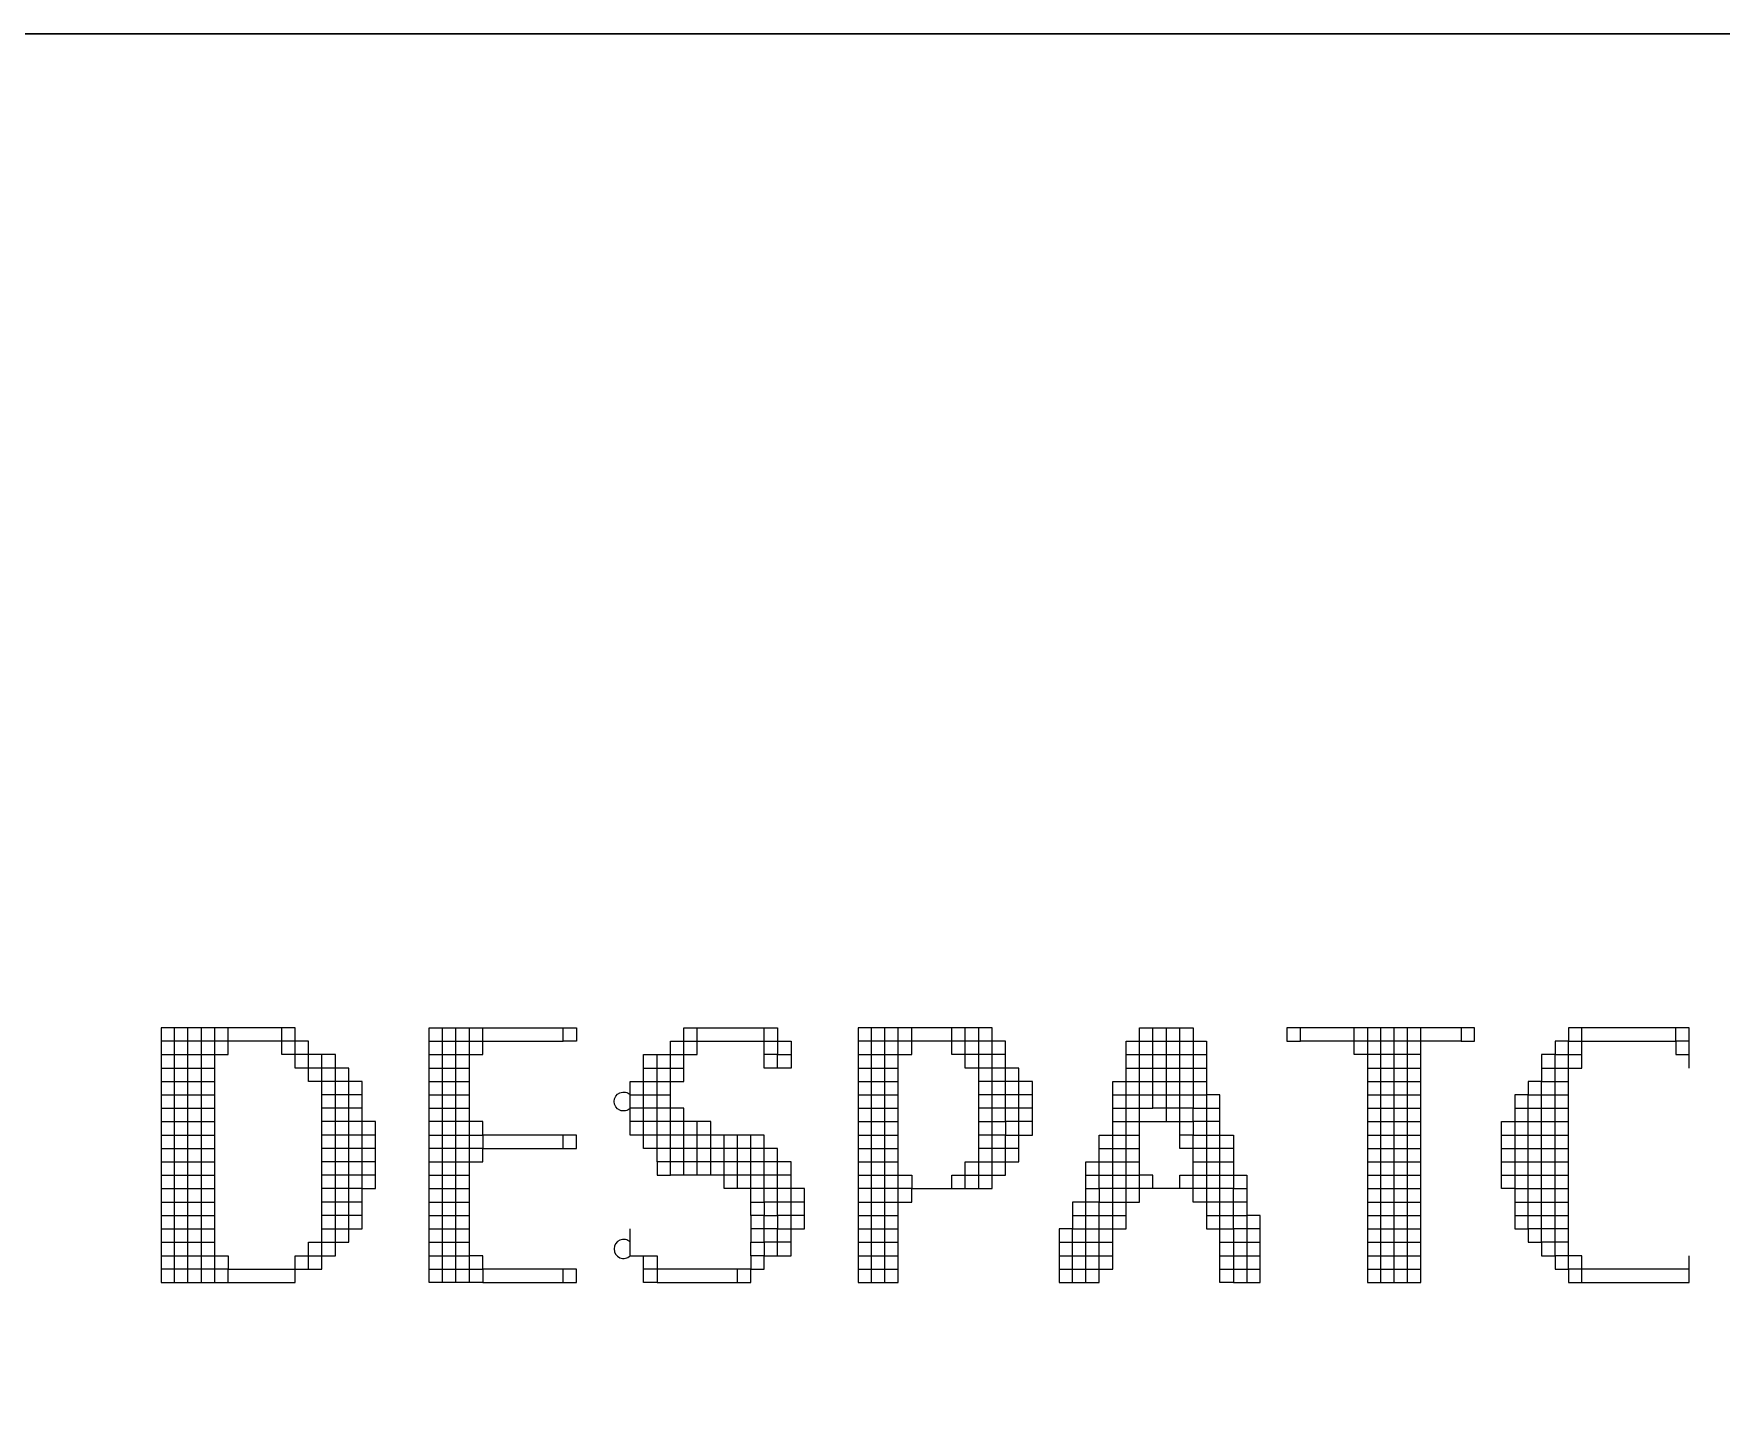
# Model space of a CAD drawing. Header units: millimetres. Extents: x 0 to 420, y 0 to 297.
# Drawn here: x 399.16 to 410.06, y 74.66 to 83.59 of the extents above; entities that cross this region are included whole.
import ezdxf
from ezdxf.enums import TextEntityAlignment as Align

# ---------------------------------------------------------------- set-up
doc = ezdxf.new("R2010")
doc.units = ezdxf.units.MM
doc.layers.add('GPDRAW', color=1, linetype='Continuous')
doc.layers.add('TEXT', color=255, linetype='Continuous')
doc.styles.add('ECL', font='SIMFANG_2312.TTF', dxfattribs={"width": 0.7, "height": 3})

# ---------------------------------------------------------------- blocks, each defined once
blk = doc.blocks.new('gpdraw')
at = {"color": 2}
blk.add_lwpolyline([(912.308, -4.113), (1041.808, -4.113), (1041.808, -82.7), (912.308, -82.7)], close=True, dxfattribs=at)
blk = doc.blocks.new('*U125')
at = {"color": 175, "linetype": 'Continuous'}
for points in [[(47.553, 6.207), (47.702, 6.207), (47.85, 6.207), (47.999, 6.207), (48.147, 6.207), (48.296, 6.207), (48.296, 6.355), (48.296, 6.504)], [(55.275, 6.207), (55.424, 6.207), (55.572, 6.207), (55.721, 6.207), (55.869, 6.207), (55.869, 6.355), (55.869, 6.504)], [(55.275, 4.87), (55.424, 4.87), (55.572, 4.87), (55.721, 4.87), (55.869, 4.87), (55.869, 4.722), (56.315, 4.722), (56.463, 4.722), (56.612, 4.722), (56.76, 4.722), (56.76, 4.87), (56.909, 4.87), (56.909, 5.019), (57.057, 5.019), (57.057, 5.167), (57.057, 5.316), (57.206, 5.316), (57.206, 5.464), (57.206, 5.613), (57.206, 5.761), (57.206, 5.91), (57.057, 5.91), (57.057, 6.058), (56.909, 6.058), (56.909, 6.207), (56.909, 6.355), (56.76, 6.355), (56.76, 6.504), (55.275, 6.504), (55.275, 6.355), (55.275, 6.207), (55.275, 6.058), (55.275, 5.91), (55.275, 5.761), (55.275, 5.613), (55.275, 5.464), (55.275, 5.316), (55.275, 5.167), (55.275, 5.019), (55.275, 4.87), (55.275, 4.722), (55.275, 4.573), (55.275, 4.425), (55.275, 4.276), (55.275, 4.128), (55.275, 3.979), (55.275, 3.831), (55.275, 3.682), (55.424, 3.682), (55.572, 3.682), (55.721, 3.682), (55.721, 3.831), (55.721, 3.979), (55.721, 4.128), (55.721, 4.276), (55.721, 4.425), (55.721, 4.573), (55.721, 4.722), (55.721, 4.87), (55.721, 5.019), (55.721, 5.167), (55.721, 5.316), (55.721, 5.464), (55.721, 5.613), (55.721, 5.761), (55.721, 5.91), (55.721, 6.058), (55.721, 6.207), (55.721, 6.355), (55.721, 6.504)], [(60.918, 6.058), (61.067, 6.058), (61.215, 6.058), (61.364, 6.058), (61.512, 6.058)], [(59.433, 3.682), (59.285, 3.682), (59.285, 3.831), (59.285, 3.979), (59.285, 4.128), (59.285, 4.276), (59.285, 4.425), (59.285, 4.573), (59.285, 4.722), (59.285, 4.87), (59.285, 5.019), (59.285, 5.167), (59.285, 5.316), (59.285, 5.464), (59.285, 5.613), (59.285, 5.761), (59.136, 5.761)], [(62.552, 5.613), (62.7, 5.613), (62.849, 5.613), (62.997, 5.613), (62.997, 5.761), (63.146, 5.761)], [(62.552, 5.464), (62.7, 5.464), (62.849, 5.464), (62.997, 5.464), (62.997, 5.613), (63.146, 5.613)], [(57.8, 3.682), (57.8, 3.831), (57.8, 3.979), (57.8, 4.128), (57.8, 4.276), (57.8, 4.425), (57.8, 4.573), (57.8, 4.722), (57.8, 4.87), (57.8, 5.019), (57.948, 5.019), (57.948, 5.167), (57.948, 5.316), (58.097, 5.316), (58.245, 5.316), (58.245, 5.464), (58.394, 5.464), (58.542, 5.464), (58.691, 5.464), (58.839, 5.464), (58.988, 5.464), (58.988, 5.316), (59.136, 5.316), (59.285, 5.316), (59.433, 5.316), (59.433, 5.167), (59.433, 5.019), (59.433, 4.87), (59.582, 4.87), (59.582, 4.722), (59.582, 4.573), (59.582, 4.425), (59.582, 4.276), (59.582, 4.128), (59.582, 3.979), (59.582, 3.831), (59.582, 3.682)], [(59.433, 5.167), (59.285, 5.167), (59.136, 5.167), (58.988, 5.167), (58.988, 5.316), (58.839, 5.316)], [(57.8, 4.87), (57.948, 4.87), (57.948, 5.019), (58.097, 5.019), (58.245, 5.019), (58.394, 5.019)], [(58.839, 4.722), (58.839, 4.87), (58.988, 4.87), (59.136, 4.87), (59.285, 4.87), (59.433, 4.87), (59.433, 4.722), (59.582, 4.722)], [(62.552, 4.425), (62.7, 4.425), (62.849, 4.425), (62.997, 4.425), (62.997, 4.573), (63.146, 4.573)], [(54.533, 4.128), (54.384, 4.128), (54.384, 4.276), (54.236, 4.276), (54.236, 4.425), (54.087, 4.425), (54.087, 4.276)], [(63.146, 4.276), (62.997, 4.276), (62.997, 4.425), (63.146, 4.425)], [(54.384, 3.979), (54.384, 4.128), (54.236, 4.128), (54.236, 4.276), (54.087, 4.276), (54.087, 4.128)]]:
    blk.add_lwpolyline(points, dxfattribs=at)
at = {"color": 185, "linetype": 'Continuous'}
for points in [[(47.553, 3.979), (47.702, 3.979), (47.85, 3.979), (47.999, 3.979), (48.147, 3.979), (48.296, 3.979), (48.296, 3.831), (49.038, 3.831), (49.187, 3.831), (49.335, 3.831), (49.335, 3.979), (49.484, 3.979), (49.484, 4.128), (49.632, 4.128), (49.632, 4.276), (49.781, 4.276), (49.781, 4.425), (49.781, 4.573), (49.781, 4.722), (49.781, 4.87), (49.781, 5.019), (49.781, 5.167), (49.781, 5.316), (49.781, 5.464), (49.781, 5.613), (49.781, 5.761), (49.781, 5.91), (49.632, 5.91), (49.632, 6.058), (49.484, 6.058), (49.484, 6.207), (49.187, 6.207), (49.187, 6.355), (49.038, 6.355), (49.038, 6.504), (47.553, 6.504), (47.553, 6.355), (47.553, 6.207), (47.553, 6.058), (47.553, 5.91), (47.553, 5.761), (47.553, 5.613), (47.553, 5.464), (47.553, 5.316), (47.553, 5.167), (47.553, 5.019), (47.553, 4.87), (47.553, 4.722), (47.553, 4.573), (47.553, 4.425), (47.553, 4.276), (47.553, 4.128), (47.553, 3.979), (47.553, 3.831), (47.553, 3.682), (47.702, 3.682), (47.85, 3.682), (47.999, 3.682), (48.147, 3.682), (48.296, 3.682), (48.444, 3.682), (48.593, 3.682), (48.741, 3.682), (48.89, 3.682), (49.038, 3.682), (49.038, 3.831), (49.038, 3.979), (49.187, 3.979), (49.335, 3.979), (49.335, 4.128), (49.335, 4.276), (49.335, 4.425), (49.335, 4.573), (49.335, 4.722), (49.335, 4.87), (49.335, 5.019), (49.335, 5.167), (49.335, 5.316), (49.335, 5.464), (49.335, 5.613), (49.335, 5.761), (49.335, 5.91), (49.335, 6.058), (49.335, 6.207)], [(56.612, 4.722), (56.612, 4.87), (56.612, 5.019), (56.612, 5.167), (56.612, 5.316), (56.612, 5.464), (56.612, 5.613), (56.612, 5.761), (56.612, 5.91), (56.612, 6.058), (56.612, 6.207), (56.612, 6.355), (56.612, 6.504)]]:
    blk.add_lwpolyline(points, dxfattribs=at)
at = {"color": 227, "linetype": 'Continuous'}
blk.add_lwpolyline([(47.702, 3.682), (47.702, 3.831), (47.702, 3.979), (47.702, 4.128), (47.702, 4.276), (47.702, 4.425), (47.702, 4.573), (47.702, 4.722), (47.702, 4.87), (47.702, 5.019), (47.702, 5.167), (47.702, 5.316), (47.702, 5.464), (47.702, 5.613), (47.702, 5.761), (47.702, 5.91), (47.702, 6.058), (47.702, 6.207), (47.702, 6.355), (47.702, 6.504)], dxfattribs=at)
at = {"color": 206, "linetype": 'Continuous'}
blk.add_lwpolyline([(47.85, 3.682), (47.85, 3.831), (47.85, 3.979), (47.85, 4.128), (47.85, 4.276), (47.85, 4.425), (47.85, 4.573), (47.85, 4.722), (47.85, 4.87), (47.85, 5.019), (47.85, 5.167), (47.85, 5.316), (47.85, 5.464), (47.85, 5.613), (47.85, 5.761), (47.85, 5.91), (47.85, 6.058), (47.85, 6.207), (47.85, 6.355), (47.85, 6.504)], dxfattribs=at)
at = {"color": 186, "linetype": 'Continuous'}
for points in [[(47.999, 3.682), (47.999, 3.831), (47.999, 3.979), (47.999, 4.128), (47.999, 4.276), (47.999, 4.425), (47.999, 4.573), (47.999, 4.722), (47.999, 4.87), (47.999, 5.019), (47.999, 5.167), (47.999, 5.316), (47.999, 5.464), (47.999, 5.613), (47.999, 5.761), (47.999, 5.91), (47.999, 6.058), (47.999, 6.207), (47.999, 6.355), (47.999, 6.504)], [(50.82, 3.682), (50.82, 3.831), (50.82, 3.979), (50.82, 4.128), (50.82, 4.276), (50.82, 4.425), (50.82, 4.573), (50.82, 4.722), (50.82, 4.87), (50.82, 5.019), (50.82, 5.167), (50.82, 5.316), (50.82, 5.464), (50.82, 5.613), (50.82, 5.761), (50.82, 5.91), (50.82, 6.058), (50.82, 6.207), (50.82, 6.355), (50.82, 6.504)]]:
    blk.add_lwpolyline(points, dxfattribs=at)
at = {"color": 164, "linetype": 'Continuous'}
for points in [[(48.147, 3.682), (48.147, 3.831), (48.147, 3.979), (48.147, 4.128), (48.147, 4.276), (48.147, 4.425), (48.147, 4.573), (48.147, 4.722), (48.147, 4.87), (48.147, 5.019), (48.147, 5.167), (48.147, 5.316), (48.147, 5.464), (48.147, 5.613), (48.147, 5.761), (48.147, 5.91), (48.147, 6.058), (48.147, 6.207), (48.147, 6.355), (48.147, 6.504)], [(61.215, 3.682), (61.215, 3.831), (61.215, 3.979), (61.215, 4.128), (61.215, 4.276), (61.215, 4.425), (61.215, 4.573), (61.215, 4.722), (61.215, 4.87), (61.215, 5.019), (61.215, 5.167), (61.215, 5.316), (61.215, 5.464), (61.215, 5.613), (61.215, 5.761), (61.215, 5.91), (61.215, 6.058), (61.215, 6.207), (61.215, 6.355), (61.215, 6.504)]]:
    blk.add_lwpolyline(points, dxfattribs=at)
at = {"color": 197, "linetype": 'Continuous'}
for points in [[(49.187, 3.831), (49.187, 3.979), (49.187, 4.128), (49.335, 4.128), (49.484, 4.128), (49.484, 4.276), (49.484, 4.425), (49.484, 4.573), (49.484, 4.722), (49.484, 4.87), (49.484, 5.019), (49.484, 5.167), (49.484, 5.316), (49.484, 5.464), (49.484, 5.613), (49.484, 5.761), (49.484, 5.91), (49.335, 5.91), (49.187, 5.91), (49.187, 6.058), (49.038, 6.058), (49.038, 6.207), (49.038, 6.355), (48.89, 6.355), (48.89, 6.504)], [(56.909, 6.207), (56.76, 6.207), (56.76, 6.355), (56.612, 6.355), (56.463, 6.355), (56.315, 6.355), (56.315, 6.504)], [(59.73, 4.276), (59.582, 4.276), (59.433, 4.276), (59.433, 4.425), (59.433, 4.573), (59.285, 4.573), (59.136, 4.573), (58.988, 4.573), (58.988, 4.722), (58.988, 4.87), (58.988, 5.019), (58.988, 5.167), (58.839, 5.167), (58.839, 5.316), (58.839, 5.464), (58.839, 5.613), (58.839, 5.761), (58.839, 5.91), (58.839, 6.058), (58.839, 6.207), (58.839, 6.355), (58.839, 6.504)], [(47.553, 6.058), (47.702, 6.058), (47.85, 6.058), (47.999, 6.058), (48.147, 6.058)], [(47.553, 5.613), (47.702, 5.613), (47.85, 5.613), (47.999, 5.613), (48.147, 5.613)], [(47.553, 5.464), (47.702, 5.464), (47.85, 5.464), (47.999, 5.464), (48.147, 5.464)], [(47.553, 5.316), (47.702, 5.316), (47.85, 5.316), (47.999, 5.316), (48.147, 5.316)], [(47.553, 5.167), (47.702, 5.167), (47.85, 5.167), (47.999, 5.167), (48.147, 5.167)], [(47.553, 4.573), (47.702, 4.573), (47.85, 4.573), (47.999, 4.573), (48.147, 4.573)], [(47.553, 4.425), (47.702, 4.425), (47.85, 4.425), (47.999, 4.425), (48.147, 4.425)], [(47.553, 4.276), (47.702, 4.276), (47.85, 4.276), (47.999, 4.276), (48.147, 4.276)], [(47.553, 4.128), (47.702, 4.128), (47.85, 4.128), (47.999, 4.128), (48.147, 4.128)]]:
    blk.add_lwpolyline(points, dxfattribs=at)
at = {"color": 157, "linetype": 'Continuous'}
for points in [[(50.523, 6.207), (50.672, 6.207), (50.82, 6.207), (50.969, 6.207), (51.117, 6.207), (51.117, 6.355), (51.117, 6.504)], [(54.681, 4.573), (54.533, 4.573), (54.533, 4.722), (54.384, 4.722), (54.384, 4.87), (54.236, 4.87), (54.236, 5.019), (54.087, 5.019), (53.939, 5.019), (53.79, 5.019), (53.642, 5.019), (53.642, 5.167), (53.493, 5.167), (53.345, 5.167), (53.196, 5.167), (53.048, 5.167), (52.899, 5.167), (52.899, 5.316), (52.751, 5.316), (52.751, 5.464), (52.751, 5.613), (52.751, 5.761), (52.751, 5.91), (52.899, 5.91), (52.899, 6.058), (52.899, 6.207), (53.196, 6.207), (53.196, 6.355), (53.345, 6.355), (53.345, 6.504), (54.384, 6.504), (54.384, 6.355), (54.533, 6.355), (54.533, 6.207), (54.533, 6.058), (54.384, 6.058), (54.384, 6.207), (54.236, 6.207)], [(59.582, 4.573), (59.433, 4.573), (59.433, 4.722), (59.285, 4.722), (59.136, 4.722), (58.988, 4.722), (58.839, 4.722), (58.542, 4.722), (58.394, 4.722), (58.245, 4.722), (58.097, 4.722), (57.948, 4.722), (57.948, 4.573), (57.8, 4.573), (57.651, 4.573), (57.651, 4.425), (57.651, 4.276), (57.503, 4.276), (57.503, 4.128), (57.503, 3.979), (57.503, 3.831), (57.503, 3.682), (57.651, 3.682), (57.8, 3.682), (57.948, 3.682), (57.948, 3.831), (58.097, 3.831), (58.097, 3.979), (58.097, 4.128), (58.097, 4.276), (58.097, 4.425), (58.097, 4.573), (58.097, 4.722), (58.097, 4.87), (58.097, 5.019), (58.097, 5.167), (58.097, 5.316), (58.097, 5.464), (58.097, 5.613), (58.097, 5.761), (58.097, 5.91), (58.245, 5.91), (58.245, 6.058), (58.245, 6.207), (58.245, 6.355), (58.394, 6.355), (58.394, 6.504), (58.988, 6.504), (58.988, 6.355), (59.136, 6.355), (59.136, 6.207), (59.136, 6.058), (59.136, 5.91), (59.136, 5.761), (59.136, 5.613), (59.136, 5.464), (59.136, 5.316), (59.136, 5.167), (59.136, 5.019), (59.136, 4.87), (59.136, 4.722), (59.136, 4.573), (59.136, 4.425), (59.136, 4.276), (59.285, 4.276), (59.433, 4.276), (59.433, 4.128), (59.433, 3.979), (59.433, 3.831), (59.433, 3.682), (59.582, 3.682), (59.73, 3.682), (59.73, 3.831), (59.73, 3.979), (59.73, 4.128), (59.73, 4.276), (59.73, 4.425), (59.582, 4.425)], [(49.929, 5.316), (49.781, 5.316), (49.632, 5.316), (49.632, 5.464), (49.484, 5.464), (49.335, 5.464)], [(49.929, 5.167), (49.781, 5.167), (49.632, 5.167), (49.632, 5.316), (49.484, 5.316), (49.335, 5.316)], [(50.523, 5.316), (50.672, 5.316), (50.82, 5.316), (50.969, 5.316), (51.117, 5.316), (51.117, 5.167), (51.266, 5.167), (51.414, 5.167), (51.563, 5.167), (51.711, 5.167), (51.86, 5.167), (52.008, 5.167), (52.008, 5.316)], [(49.929, 5.019), (49.781, 5.019), (49.632, 5.019), (49.632, 5.167), (49.484, 5.167), (49.335, 5.167)], [(49.929, 4.87), (49.781, 4.87), (49.632, 4.87), (49.632, 5.019), (49.484, 5.019), (49.335, 5.019)], [(54.087, 4.425), (54.087, 4.573), (54.236, 4.573), (54.236, 4.425), (54.384, 4.425), (54.384, 4.276), (54.533, 4.276), (54.533, 4.425), (54.384, 4.425), (54.384, 4.573), (54.236, 4.573), (54.236, 4.722), (54.087, 4.722), (53.939, 4.722), (53.79, 4.722), (53.79, 4.87)], [(60.918, 3.831), (61.067, 3.831), (61.215, 3.831), (61.364, 3.831), (61.512, 3.831)]]:
    blk.add_lwpolyline(points, dxfattribs=at)
at = {"color": 251, "linetype": 'Continuous'}
for points in [[(51.117, 3.682), (50.969, 3.682), (50.82, 3.682), (50.672, 3.682), (50.523, 3.682), (50.523, 3.831), (50.523, 3.979), (50.523, 4.128), (50.523, 4.276), (50.523, 4.425), (50.523, 4.573), (50.523, 4.722), (50.523, 4.87), (50.523, 5.019), (50.523, 5.167), (50.523, 5.316), (50.523, 5.464), (50.523, 5.613), (50.523, 5.761), (50.523, 5.91), (50.523, 6.058), (50.523, 6.207), (50.523, 6.355), (50.523, 6.504), (52.157, 6.504), (52.157, 6.355), (52.008, 6.355), (52.008, 6.504)], [(61.958, 6.504), (61.958, 6.355), (62.106, 6.355), (62.106, 6.504), (60.027, 6.504), (60.027, 6.355), (60.176, 6.355), (60.176, 6.504)], [(64.482, 6.355), (64.482, 6.504), (63.146, 6.504), (63.146, 6.355), (62.997, 6.355), (62.997, 6.207), (62.849, 6.207), (62.849, 6.058), (62.849, 5.91), (62.7, 5.91), (62.7, 5.761), (62.552, 5.761), (62.552, 5.613), (62.552, 5.464), (62.552, 5.316), (62.552, 5.167), (62.552, 5.019), (62.552, 4.87), (62.552, 4.722), (62.552, 4.573), (62.552, 4.425), (62.552, 4.276), (62.7, 4.276), (62.7, 4.128), (62.849, 4.128), (62.849, 3.979), (62.997, 3.979), (62.997, 3.831), (63.146, 3.831), (63.146, 3.682), (63.294, 3.682), (63.443, 3.682), (63.591, 3.682), (63.74, 3.682), (63.888, 3.682), (64.037, 3.682), (64.185, 3.682), (64.334, 3.682), (64.482, 3.682), (64.482, 3.831), (64.482, 3.979)], [(64.482, 6.058), (64.482, 6.207), (64.482, 6.355), (64.334, 6.355), (64.334, 6.504)], [(62.849, 6.058), (62.997, 6.058), (62.997, 6.207), (63.146, 6.207), (63.146, 6.355), (63.294, 6.355), (63.443, 6.355), (63.591, 6.355), (63.74, 6.355), (63.888, 6.355), (64.037, 6.355), (64.185, 6.355), (64.334, 6.355), (64.334, 6.207), (64.482, 6.207)], [(53.939, 3.682), (54.087, 3.682), (54.087, 3.831), (53.048, 3.831), (52.899, 3.831)]]:
    blk.add_lwpolyline(points, dxfattribs=at)
at = {"color": 177, "linetype": 'Continuous'}
for points in [[(50.672, 3.682), (50.672, 3.831), (50.672, 3.979), (50.672, 4.128), (50.672, 4.276), (50.672, 4.425), (50.672, 4.573), (50.672, 4.722), (50.672, 4.87), (50.672, 5.019), (50.672, 5.167), (50.672, 5.316), (50.672, 5.464), (50.672, 5.613), (50.672, 5.761), (50.672, 5.91), (50.672, 6.058), (50.672, 6.207), (50.672, 6.355), (50.672, 6.504)], [(58.691, 5.464), (58.691, 5.613), (58.691, 5.761), (58.691, 5.91), (58.691, 6.058), (58.691, 6.207), (58.691, 6.355), (58.691, 6.504)], [(61.958, 6.355), (61.809, 6.355), (61.661, 6.355), (61.512, 6.355), (61.364, 6.355), (61.215, 6.355), (61.067, 6.355), (60.918, 6.355), (60.77, 6.355), (60.77, 6.504)], [(58.245, 6.058), (58.394, 6.058), (58.394, 6.207), (58.542, 6.207), (58.691, 6.207), (58.839, 6.207), (58.988, 6.207), (58.988, 6.058), (59.136, 6.058)], [(58.097, 5.761), (58.245, 5.761), (58.245, 5.91), (58.394, 5.91), (58.394, 6.058), (58.542, 6.058), (58.691, 6.058), (58.839, 6.058), (58.988, 6.058), (58.988, 5.91), (59.136, 5.91)], [(57.206, 5.613), (57.057, 5.613), (57.057, 5.761), (56.909, 5.761), (56.909, 5.91), (56.76, 5.91), (56.612, 5.91)], [(58.097, 5.613), (58.245, 5.613), (58.245, 5.761), (58.394, 5.761), (58.394, 5.91), (58.542, 5.91), (58.691, 5.91), (58.839, 5.91), (58.988, 5.91), (58.988, 5.761), (59.136, 5.761)], [(64.482, 3.831), (63.294, 3.831), (63.294, 3.979), (63.146, 3.979), (62.997, 3.979), (62.997, 4.128), (62.849, 4.128), (62.849, 4.276), (62.849, 4.425), (62.849, 4.573), (62.849, 4.722), (62.849, 4.87), (62.849, 5.019), (62.849, 5.167), (62.849, 5.316), (62.849, 5.464), (62.849, 5.613), (62.849, 5.761), (62.997, 5.761), (62.997, 5.91), (63.146, 5.91)], [(49.781, 5.613), (49.632, 5.613), (49.632, 5.761), (49.484, 5.761), (49.335, 5.761)], [(49.781, 5.464), (49.632, 5.464), (49.632, 5.613), (49.484, 5.613), (49.335, 5.613)], [(50.523, 5.761), (50.672, 5.761), (50.82, 5.761), (50.969, 5.761)], [(53.642, 4.87), (53.493, 4.87), (53.345, 4.87), (53.196, 4.87), (53.196, 5.019), (53.196, 5.167), (53.196, 5.316), (53.196, 5.464), (53.196, 5.613), (53.048, 5.613), (52.899, 5.613), (52.899, 5.761), (53.048, 5.761), (53.196, 5.761)], [(55.275, 5.613), (55.424, 5.613), (55.572, 5.613), (55.721, 5.613)], [(57.206, 5.464), (57.057, 5.464), (57.057, 5.613), (56.909, 5.613), (56.909, 5.761), (56.76, 5.761), (56.612, 5.761)], [(56.612, 5.464), (56.76, 5.464), (56.909, 5.464), (56.909, 5.316), (57.057, 5.316), (57.057, 5.464), (56.909, 5.464), (56.909, 5.613), (56.76, 5.613), (56.612, 5.613)], [(58.097, 5.464), (58.245, 5.464), (58.245, 5.613), (58.394, 5.613), (58.394, 5.761), (58.542, 5.761), (58.691, 5.761), (58.839, 5.761), (58.988, 5.761), (58.988, 5.613), (59.136, 5.613), (59.285, 5.613)], [(53.939, 4.722), (53.939, 4.87), (53.939, 5.019), (53.939, 5.167), (53.939, 5.316)], [(54.087, 4.573), (54.087, 4.722), (54.087, 4.87), (54.087, 5.019), (54.087, 5.167), (54.087, 5.316)], [(55.275, 5.167), (55.424, 5.167), (55.572, 5.167), (55.721, 5.167)], [(50.523, 4.87), (50.672, 4.87), (50.82, 4.87), (50.969, 4.87)], [(55.275, 5.019), (55.424, 5.019), (55.572, 5.019), (55.721, 5.019)], [(50.523, 4.722), (50.672, 4.722), (50.82, 4.722), (50.969, 4.722)], [(49.335, 4.276), (49.484, 4.276), (49.632, 4.276), (49.632, 4.425), (49.484, 4.425), (49.335, 4.425)], [(55.275, 4.425), (55.424, 4.425), (55.572, 4.425), (55.721, 4.425)], [(55.275, 3.979), (55.424, 3.979), (55.572, 3.979), (55.721, 3.979)], [(57.503, 3.831), (57.651, 3.831), (57.651, 3.979), (57.8, 3.979), (57.948, 3.979), (58.097, 3.979)], [(59.285, 3.979), (59.433, 3.979), (59.582, 3.979), (59.73, 3.979)], [(48.296, 3.682), (48.296, 3.831), (48.147, 3.831), (47.999, 3.831), (47.85, 3.831), (47.702, 3.831), (47.553, 3.831)], [(59.285, 3.831), (59.433, 3.831), (59.582, 3.831), (59.73, 3.831)]]:
    blk.add_lwpolyline(points, dxfattribs=at)
at = {"color": 167, "linetype": 'Continuous'}
for points in [[(50.969, 3.682), (50.969, 3.831), (50.969, 3.979), (50.969, 4.128), (50.969, 4.276), (50.969, 4.425), (50.969, 4.573), (50.969, 4.722), (50.969, 4.87), (50.969, 5.019), (50.969, 5.167), (50.969, 5.316), (50.969, 5.464), (50.969, 5.613), (50.969, 5.761), (50.969, 5.91), (50.969, 6.058), (50.969, 6.207), (50.969, 6.355), (50.969, 6.504)], [(57.651, 3.682), (57.651, 3.831), (57.8, 3.831), (57.948, 3.831), (57.948, 3.979), (57.948, 4.128), (57.948, 4.276), (57.948, 4.425), (57.948, 4.573), (58.097, 4.573), (58.245, 4.573), (58.394, 4.573), (58.394, 4.722), (58.394, 4.87), (58.394, 5.019), (58.394, 5.167), (58.394, 5.316), (58.394, 5.464), (58.394, 5.613), (58.542, 5.613), (58.542, 5.761), (58.542, 5.91), (58.542, 6.058), (58.542, 6.207), (58.542, 6.355), (58.542, 6.504)], [(50.523, 6.355), (50.672, 6.355), (50.82, 6.355), (50.969, 6.355), (51.117, 6.355), (51.266, 6.355), (51.414, 6.355), (51.563, 6.355), (51.711, 6.355), (51.86, 6.355), (52.008, 6.355)], [(57.206, 5.761), (57.057, 5.761), (57.057, 5.91), (56.909, 5.91), (56.909, 6.058), (56.76, 6.058), (56.612, 6.058), (56.463, 6.058), (56.463, 6.207), (56.315, 6.207), (56.315, 6.355), (56.166, 6.355), (56.018, 6.355), (55.869, 6.355), (55.721, 6.355), (55.572, 6.355), (55.424, 6.355), (55.275, 6.355)], [(58.245, 6.207), (58.394, 6.207), (58.394, 6.355), (58.542, 6.355), (58.691, 6.355), (58.839, 6.355), (58.988, 6.355), (58.988, 6.207), (59.136, 6.207)], [(52.899, 6.058), (53.048, 6.058), (53.196, 6.058), (53.345, 6.058)], [(59.285, 5.464), (59.136, 5.464), (58.988, 5.464), (58.988, 5.613), (58.839, 5.613), (58.691, 5.613), (58.542, 5.613)], [(53.493, 4.87), (53.493, 5.019), (53.493, 5.167), (53.493, 5.316), (53.493, 5.464)], [(57.057, 5.167), (56.909, 5.167), (56.909, 5.316), (56.76, 5.316), (56.612, 5.316)], [(58.245, 4.573), (58.245, 4.722), (58.245, 4.87), (58.245, 5.019), (58.245, 5.167), (58.245, 5.316), (58.394, 5.316)], [(57.948, 5.167), (58.097, 5.167), (58.245, 5.167), (58.394, 5.167)], [(49.781, 4.722), (49.632, 4.722), (49.632, 4.87), (49.484, 4.87), (49.335, 4.87)], [(54.681, 4.425), (54.533, 4.425), (54.533, 4.573), (54.384, 4.573), (54.384, 4.722), (54.236, 4.722), (54.236, 4.87), (54.087, 4.87), (53.939, 4.87), (53.79, 4.87), (53.642, 4.87), (53.642, 5.019), (53.493, 5.019), (53.345, 5.019), (53.196, 5.019), (53.048, 5.019), (53.048, 4.87), (53.196, 4.87)], [(57.8, 4.722), (57.948, 4.722), (57.948, 4.87), (58.097, 4.87), (58.245, 4.87), (58.394, 4.87)], [(58.988, 5.019), (59.136, 5.019), (59.285, 5.019), (59.433, 5.019)], [(49.781, 4.573), (49.632, 4.573), (49.632, 4.722), (49.484, 4.722), (49.335, 4.722)], [(55.275, 4.573), (55.424, 4.573), (55.572, 4.573), (55.721, 4.573), (55.869, 4.573), (55.869, 4.722), (55.721, 4.722), (55.572, 4.722), (55.424, 4.722), (55.275, 4.722)], [(62.552, 4.722), (62.7, 4.722), (62.849, 4.722), (62.997, 4.722)], [(49.781, 4.425), (49.632, 4.425), (49.632, 4.573), (49.484, 4.573), (49.335, 4.573)], [(59.285, 4.128), (59.433, 4.128), (59.582, 4.128), (59.73, 4.128)], [(50.523, 3.831), (50.672, 3.831), (50.82, 3.831), (50.969, 3.831), (51.117, 3.831), (51.117, 3.682), (51.266, 3.682), (51.414, 3.682), (51.563, 3.682), (51.711, 3.682), (51.86, 3.682), (52.008, 3.682), (52.008, 3.831)]]:
    blk.add_lwpolyline(points, dxfattribs=at)
at = {"color": 147, "linetype": 'Continuous'}
for points in [[(53.345, 4.87), (53.345, 5.019), (53.345, 5.167), (53.345, 5.316), (53.345, 5.464), (53.345, 5.613), (53.196, 5.613), (53.196, 5.761), (53.196, 5.91), (53.196, 6.058), (53.196, 6.207), (53.345, 6.207), (53.345, 6.355), (53.493, 6.355), (53.493, 6.504)], [(61.512, 6.207), (61.364, 6.207), (61.215, 6.207), (61.067, 6.207), (60.918, 6.207), (60.77, 6.207), (60.77, 6.355), (60.621, 6.355), (60.473, 6.355), (60.324, 6.355), (60.176, 6.355)], [(57.651, 4.425), (57.8, 4.425), (57.948, 4.425), (58.097, 4.425), (58.245, 4.425)], [(60.918, 3.979), (61.067, 3.979), (61.215, 3.979), (61.364, 3.979), (61.512, 3.979)]]:
    blk.add_lwpolyline(points, dxfattribs=at)
at = {"color": 252, "linetype": 'Continuous'}
for points in [[(54.384, 6.058), (54.236, 6.058), (54.236, 6.207), (54.236, 6.355), (54.236, 6.504)], [(52.751, 3.979), (52.751, 4.128), (52.751, 4.276)], [(53.048, 3.682), (52.899, 3.682), (52.899, 3.831), (52.899, 3.979)]]:
    blk.add_lwpolyline(points, dxfattribs=at)
at = {"color": 196, "linetype": 'Continuous'}
blk.add_lwpolyline([(55.424, 3.682), (55.424, 3.831), (55.424, 3.979), (55.424, 4.128), (55.424, 4.276), (55.424, 4.425), (55.424, 4.573), (55.424, 4.722), (55.424, 4.87), (55.424, 5.019), (55.424, 5.167), (55.424, 5.316), (55.424, 5.464), (55.424, 5.613), (55.424, 5.761), (55.424, 5.91), (55.424, 6.058), (55.424, 6.207), (55.424, 6.355), (55.424, 6.504)], dxfattribs=at)
at = {"color": 166, "linetype": 'Continuous'}
for points in [[(55.572, 3.682), (55.572, 3.831), (55.572, 3.979), (55.572, 4.128), (55.572, 4.276), (55.572, 4.425), (55.572, 4.573), (55.572, 4.722), (55.572, 4.87), (55.572, 5.019), (55.572, 5.167), (55.572, 5.316), (55.572, 5.464), (55.572, 5.613), (55.572, 5.761), (55.572, 5.91), (55.572, 6.058), (55.572, 6.207), (55.572, 6.355), (55.572, 6.504)], [(61.067, 3.682), (61.067, 3.831), (61.067, 3.979), (61.067, 4.128), (61.067, 4.276), (61.067, 4.425), (61.067, 4.573), (61.067, 4.722), (61.067, 4.87), (61.067, 5.019), (61.067, 5.167), (61.067, 5.316), (61.067, 5.464), (61.067, 5.613), (61.067, 5.761), (61.067, 5.91), (61.067, 6.058), (61.067, 6.207), (61.067, 6.355), (61.067, 6.504)], [(63.146, 4.128), (62.997, 4.128), (62.997, 4.276), (62.849, 4.276), (62.7, 4.276), (62.7, 4.425), (62.7, 4.573), (62.7, 4.722), (62.7, 4.87), (62.7, 5.019), (62.7, 5.167), (62.7, 5.316), (62.7, 5.464), (62.7, 5.613), (62.7, 5.761), (62.849, 5.761), (62.849, 5.91), (62.997, 5.91), (62.997, 6.058), (63.146, 6.058), (63.146, 6.207), (63.294, 6.207)], [(53.79, 4.87), (53.79, 5.019), (53.79, 5.167), (53.79, 5.316)]]:
    blk.add_lwpolyline(points, dxfattribs=at)
at = {"color": 187, "linetype": 'Continuous'}
for points in [[(56.463, 4.722), (56.463, 4.87), (56.612, 4.87), (56.76, 4.87), (56.76, 5.019), (56.76, 5.167), (56.76, 5.316), (56.76, 5.464), (56.76, 5.613), (56.76, 5.761), (56.76, 5.91), (56.76, 6.058), (56.76, 6.207), (56.612, 6.207), (56.463, 6.207), (56.463, 6.355), (56.463, 6.504)], [(49.781, 5.761), (49.632, 5.761), (49.632, 5.91), (49.484, 5.91), (49.484, 6.058), (49.335, 6.058), (49.187, 6.058), (49.187, 6.207), (49.038, 6.207), (48.89, 6.207), (48.89, 6.355), (48.741, 6.355), (48.593, 6.355), (48.444, 6.355), (48.296, 6.355), (48.147, 6.355), (47.999, 6.355), (47.85, 6.355), (47.702, 6.355), (47.553, 6.355)], [(50.523, 6.058), (50.672, 6.058), (50.82, 6.058), (50.969, 6.058)], [(55.275, 6.058), (55.424, 6.058), (55.572, 6.058), (55.721, 6.058)], [(50.523, 5.91), (50.672, 5.91), (50.82, 5.91), (50.969, 5.91)], [(55.275, 5.91), (55.424, 5.91), (55.572, 5.91), (55.721, 5.91)], [(50.523, 5.613), (50.672, 5.613), (50.82, 5.613), (50.969, 5.613)], [(55.275, 5.761), (55.424, 5.761), (55.572, 5.761), (55.721, 5.761)], [(55.275, 5.464), (55.424, 5.464), (55.572, 5.464), (55.721, 5.464)], [(55.275, 5.316), (55.424, 5.316), (55.572, 5.316), (55.721, 5.316)], [(50.523, 5.019), (50.672, 5.019), (50.82, 5.019), (50.969, 5.019), (51.117, 5.019), (51.117, 5.167), (50.969, 5.167), (50.82, 5.167), (50.672, 5.167), (50.523, 5.167)], [(47.553, 5.019), (47.702, 5.019), (47.85, 5.019), (47.999, 5.019), (48.147, 5.019)], [(47.553, 4.87), (47.702, 4.87), (47.85, 4.87), (47.999, 4.87), (48.147, 4.87)], [(47.553, 4.722), (47.702, 4.722), (47.85, 4.722), (47.999, 4.722), (48.147, 4.722)], [(50.523, 4.573), (50.672, 4.573), (50.82, 4.573), (50.969, 4.573)], [(50.523, 4.425), (50.672, 4.425), (50.82, 4.425), (50.969, 4.425)], [(59.136, 4.425), (59.285, 4.425), (59.433, 4.425), (59.582, 4.425)], [(50.523, 4.276), (50.672, 4.276), (50.82, 4.276), (50.969, 4.276)], [(50.523, 4.128), (50.672, 4.128), (50.82, 4.128), (50.969, 4.128)], [(55.275, 4.276), (55.424, 4.276), (55.572, 4.276), (55.721, 4.276)], [(55.275, 4.128), (55.424, 4.128), (55.572, 4.128), (55.721, 4.128)], [(57.503, 3.979), (57.651, 3.979), (57.651, 4.128), (57.8, 4.128), (57.948, 4.128), (58.097, 4.128)], [(50.523, 3.979), (50.672, 3.979), (50.82, 3.979), (50.969, 3.979)]]:
    blk.add_lwpolyline(points, dxfattribs=at)
at = {"color": 155, "linetype": 'Continuous'}
for points in [[(60.918, 6.504), (60.918, 6.355), (60.918, 6.207), (60.918, 6.058), (60.918, 5.91), (60.918, 5.761), (60.918, 5.613), (60.918, 5.464), (60.918, 5.316), (60.918, 5.167), (60.918, 5.019), (60.918, 4.87), (60.918, 4.722), (60.918, 4.573), (60.918, 4.425), (60.918, 4.276), (60.918, 4.128), (60.918, 3.979), (60.918, 3.831), (60.918, 3.682), (61.067, 3.682), (61.215, 3.682), (61.364, 3.682), (61.512, 3.682), (61.512, 3.831), (61.512, 3.979), (61.512, 4.128), (61.512, 4.276), (61.512, 4.425), (61.512, 4.573), (61.512, 4.722), (61.512, 4.87), (61.512, 5.019), (61.512, 5.167), (61.512, 5.316), (61.512, 5.464), (61.512, 5.613), (61.512, 5.761), (61.512, 5.91), (61.512, 6.058), (61.512, 6.207), (61.512, 6.355), (61.512, 6.504)], [(62.403, 5.167), (62.552, 5.167), (62.7, 5.167), (62.849, 5.167), (62.997, 5.167), (62.997, 5.316), (63.146, 5.316)], [(62.403, 5.019), (62.552, 5.019), (62.7, 5.019), (62.849, 5.019), (62.997, 5.019), (62.997, 5.167), (63.146, 5.167)], [(62.403, 4.87), (62.552, 4.87), (62.7, 4.87), (62.849, 4.87), (62.997, 4.87), (62.997, 5.019), (63.146, 5.019)]]:
    blk.add_lwpolyline(points, dxfattribs=at)
at = {"color": 152, "linetype": 'Continuous'}
blk.add_lwpolyline([(61.364, 3.682), (61.364, 3.831), (61.364, 3.979), (61.364, 4.128), (61.364, 4.276), (61.364, 4.425), (61.364, 4.573), (61.364, 4.722), (61.364, 4.87), (61.364, 5.019), (61.364, 5.167), (61.364, 5.316), (61.364, 5.464), (61.364, 5.613), (61.364, 5.761), (61.364, 5.91), (61.364, 6.058), (61.364, 6.207), (61.364, 6.355), (61.364, 6.504)], dxfattribs=at)
at = {"color": 163, "linetype": 'Continuous'}
blk.add_lwpolyline([(63.294, 3.682), (63.294, 3.831), (63.146, 3.831), (63.146, 3.979), (63.146, 4.128), (63.146, 4.276), (63.146, 4.425), (63.146, 4.573), (63.146, 4.722), (63.146, 4.87), (63.146, 5.019), (63.146, 5.167), (63.146, 5.316), (63.146, 5.464), (63.146, 5.613), (63.146, 5.761), (63.146, 5.91), (63.146, 6.058), (63.294, 6.058), (63.294, 6.207), (63.294, 6.355), (63.294, 6.504)], dxfattribs=at)
at = {"color": 157, "linetype": 'Continuous'}
blk.add_lwpolyline([(54.533, 4.87), (54.384, 4.87), (54.384, 5.019), (54.236, 5.019), (54.236, 5.167), (54.087, 5.167), (53.939, 5.167), (53.79, 5.167), (53.642, 5.167), (53.642, 5.316), (53.493, 5.316), (53.345, 5.316), (53.196, 5.316), (53.048, 5.316), (52.899, 5.316), (52.899, 5.464), (52.899, 5.613), (52.751, 5.613, -2.414214), (52.751, 5.761), (52.899, 5.761), (52.899, 5.91), (53.048, 5.91), (53.196, 5.91), (53.345, 5.91), (53.345, 6.058), (53.345, 6.207), (53.493, 6.207), (53.493, 6.355), (53.642, 6.355), (53.79, 6.355), (53.939, 6.355), (54.087, 6.355), (54.236, 6.355), (54.384, 6.355), (54.384, 6.207), (54.533, 6.207)], format="xyb", dxfattribs=at)
at = {"color": 179, "linetype": 'Continuous'}
blk.add_lwpolyline([(53.048, 5.019), (53.048, 5.167), (53.048, 5.316), (53.048, 5.464), (53.048, 5.613), (53.048, 5.761), (53.048, 5.91), (53.048, 6.058), (53.048, 6.207)], dxfattribs=at)
at = {"color": 207, "linetype": 'Continuous'}
for points in [[(47.553, 5.91), (47.702, 5.91), (47.85, 5.91), (47.999, 5.91), (48.147, 5.91)], [(47.553, 5.761), (47.702, 5.761), (47.85, 5.761), (47.999, 5.761), (48.147, 5.761)], [(56.315, 4.722), (56.315, 4.87), (56.463, 4.87), (56.463, 5.019), (56.612, 5.019), (56.76, 5.019), (56.909, 5.019), (56.909, 5.167), (56.76, 5.167), (56.612, 5.167)], [(57.503, 4.128), (57.651, 4.128), (57.651, 4.276), (57.8, 4.276), (57.948, 4.276), (58.097, 4.276)]]:
    blk.add_lwpolyline(points, dxfattribs=at)
at = {"color": 154, "linetype": 'Continuous'}
for points in [[(60.918, 5.91), (61.067, 5.91), (61.215, 5.91), (61.364, 5.91), (61.512, 5.91)], [(60.918, 5.761), (61.067, 5.761), (61.215, 5.761), (61.364, 5.761), (61.512, 5.761)], [(60.918, 5.613), (61.067, 5.613), (61.215, 5.613), (61.364, 5.613), (61.512, 5.613)], [(60.918, 5.464), (61.067, 5.464), (61.215, 5.464), (61.364, 5.464), (61.512, 5.464)], [(60.918, 5.316), (61.067, 5.316), (61.215, 5.316), (61.364, 5.316), (61.512, 5.316)], [(60.918, 5.167), (61.067, 5.167), (61.215, 5.167), (61.364, 5.167), (61.512, 5.167)], [(60.918, 5.019), (61.067, 5.019), (61.215, 5.019), (61.364, 5.019), (61.512, 5.019)], [(60.918, 4.87), (61.067, 4.87), (61.215, 4.87), (61.364, 4.87), (61.512, 4.87)], [(60.918, 4.722), (61.067, 4.722), (61.215, 4.722), (61.364, 4.722), (61.512, 4.722)], [(60.918, 4.573), (61.067, 4.573), (61.215, 4.573), (61.364, 4.573), (61.512, 4.573)], [(60.918, 4.425), (61.067, 4.425), (61.215, 4.425), (61.364, 4.425), (61.512, 4.425)], [(60.918, 4.276), (61.067, 4.276), (61.215, 4.276), (61.364, 4.276), (61.512, 4.276)], [(60.918, 4.128), (61.067, 4.128), (61.215, 4.128), (61.364, 4.128), (61.512, 4.128)]]:
    blk.add_lwpolyline(points, dxfattribs=at)
at = {"color": 143, "linetype": 'Continuous'}
for points in [[(49.781, 4.722), (49.929, 4.722), (49.929, 4.87), (49.929, 5.019), (49.929, 5.167), (49.929, 5.316), (49.929, 5.464), (49.781, 5.464)], [(58.542, 4.722), (58.542, 4.87), (58.394, 4.87)], [(62.997, 4.722), (62.997, 4.87), (63.146, 4.87)]]:
    blk.add_lwpolyline(points, dxfattribs=at)
at = {"color": 165, "linetype": 'Continuous'}
for points in [[(52.008, 5.167), (52.157, 5.167), (52.157, 5.316), (51.117, 5.316), (51.117, 5.464), (50.969, 5.464), (50.82, 5.464), (50.672, 5.464), (50.523, 5.464)], [(54.087, 3.979), (54.087, 4.128), (54.236, 4.128), (54.236, 3.979), (54.384, 3.979), (54.533, 3.979), (54.533, 4.128), (54.533, 4.276), (54.681, 4.276), (54.681, 4.425), (54.681, 4.573), (54.681, 4.722), (54.533, 4.722), (54.533, 4.87), (54.533, 5.019), (54.384, 5.019), (54.384, 5.167), (54.236, 5.167), (54.236, 5.316), (53.642, 5.316), (53.642, 5.464), (53.345, 5.464), (53.196, 5.464), (53.048, 5.464), (52.899, 5.464), (52.751, 5.464)], [(62.403, 5.316), (62.552, 5.316), (62.7, 5.316), (62.849, 5.316), (62.997, 5.316), (62.997, 5.464), (63.146, 5.464)], [(62.552, 4.573), (62.7, 4.573), (62.849, 4.573), (62.997, 4.573), (62.997, 4.722), (63.146, 4.722)], [(52.008, 3.682), (52.157, 3.682), (52.157, 3.831), (51.117, 3.831), (51.117, 3.979), (50.969, 3.979)], [(54.087, 3.831), (54.236, 3.831), (54.236, 3.979), (54.087, 3.979), (54.087, 3.831)]]:
    blk.add_lwpolyline(points, dxfattribs=at)
at = {"color": 33, "linetype": 'Continuous'}
blk.add_lwpolyline([(62.552, 4.722), (62.403, 4.722), (62.403, 4.87), (62.403, 5.019), (62.403, 5.167), (62.403, 5.316), (62.403, 5.464), (62.552, 5.464)], dxfattribs=at)
at = {"color": 133, "linetype": 'Continuous'}
blk.add_lwpolyline([(58.097, 4.276), (58.245, 4.276), (58.245, 4.425), (58.245, 4.573)], dxfattribs=at)
at = {"color": 251, "linetype": 'Continuous'}
blk.add_lwpolyline([(52.751, 4.128, 2.414214), (52.751, 3.979), (53.048, 3.979), (53.048, 3.831), (53.048, 3.682), (53.196, 3.682), (53.345, 3.682), (53.493, 3.682), (53.642, 3.682), (53.79, 3.682), (53.939, 3.682), (53.939, 3.831)], format="xyb", dxfattribs=at)
at = {"color": 209, "linetype": 'Continuous'}
blk.add_lwpolyline([(55.275, 3.831), (55.424, 3.831), (55.572, 3.831), (55.721, 3.831)], dxfattribs=at)
blk = doc.blocks.new('XXDAFRAM-CH-HENG-A3')
at = {"layer": 'GPDRAW', "color": 4, "linetype": 'Continuous'}
blk.add_line((415, 83.587), (285.5, 83.587), dxfattribs=at)
blk.add_line((415, 83.587), (285.5, 83.587), dxfattribs=at)
at = {"layer": 'GPDRAW', "color": 1, "linetype": 'Continuous'}
blk.add_line((285.5, 83.587), (415, 83.587), dxfattribs=at)
at = {"layer": 'TEXT', "xscale": 0.5833334012754957, "yscale": 0.5833334012751774, "zscale": 0.5833334012750713}
blk.add_blockref('*U125', (372.242, 73.367), dxfattribs=at)
at = {"linetype": 'Continuous', "style": 'ECL', "width": 0.7}
for tag, height, p in [('DESIGNSTATUS', 2.8, (407.013, 52.286)), ('ENDESIGNSTATUS', 2.8, (407.013, 47.375)), ('O', 2.8, (382.625, 42.422)), ('G', 2.8, (408.525, 42.422)), ('VEREN40', 2.8, (412.842, 42.422)), ('V', 2.8, (378.308, 42.422)), ('N', 2.8, (386.942, 42.422)), ('L', 2.8, (391.258, 42.422)), ('D', 2.8, (399.892, 42.422)), ('W', 2.8, (404.208, 42.422)), ('DWGNAME1', 3, (372.022, 30.89)), ('DWGENAME1', 3, (371.833, 27.226)), ('DWGNAME', 3, (371.833, 27.145)), ('DWGNAME2', 3, (371.833, 23.322)), ('DWGENAME', 3, (371.833, 23.303)), ('DWGENAME2', 3, (372.057, 19.642)), ('DWGNO', 3, (370.72, 8.719)), ('VEREN40', 3, (411.224, 8.719))]:
    blk.add_attdef(tag, text='', height=height, dxfattribs=at).set_placement(p, align=Align.MIDDLE)
at = {"style": 'ECL', "width": 0.7, "flags": 1}
for p in [(321.472, 31.794), (321.472, 26.194), (321.472, 20.594), (321.472, 14.994)]:
    blk.add_attdef('DATE', text='', height=3, dxfattribs=at).set_placement(p, align=Align.MIDDLE)
for tag, p in [('SJ1', (299.889, 28.994)), ('JH', (299.889, 23.394)), ('SH1', (299.889, 17.794)), ('PZ', (299.889, 12.194)), ('BL', (299.889, 5))]:
    blk.add_attdef(tag, p, '', height=3, dxfattribs=at)

msp = doc.modelspace()

# ---------------------------------------------------------------- block references
for name, p in [('XXDAFRAM-CH-HENG-A3', (0, 0)), ('gpdraw', (-626.808, 87.7))]:
    msp.add_blockref(name, p)

doc.saveas('drawing.dxf')
